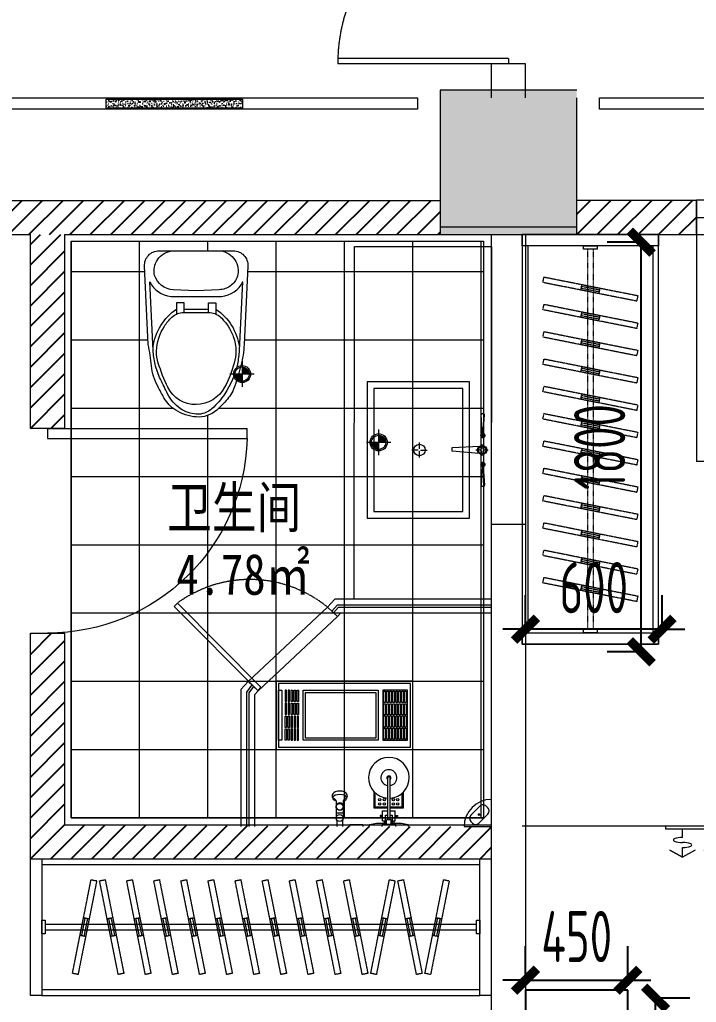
# Model space of a CAD drawing. Header units: millimetres. Extents: x 33621 to 401573, y -91663 to 133135.
# Drawn here: x 101350 to 104322, y -55085 to -50767 of the extents above; entities that cross this region are included whole.
import ezdxf

# ---------------------------------------------------------------- set-up
doc = ezdxf.new("R2010")
doc.units = ezdxf.units.MM
doc.header["$LTSCALE"] = 10
for name, pattern in [('DASH', [0.35, 0.25, -0.1]), ('DOT', [0.2, 0.1, -0.1]), ('DOTE', [2.42, 2, -0.2, 0.02, -0.2]), ('HIDDEN', [0.375, 0.25, -0.125, 0, 0])]:
    doc.linetypes.add(name, pattern=pattern)
doc.layers.get('0').update_dxf_attribs({"color": 253})
doc.layers.get('Defpoints').update_dxf_attribs({"color": 250})
for name, color, linetype, lineweight in [('COLUMN', 253, 'Continuous', 0), ('DS-4BS-FINISH【墙完成线】', 253, 'Continuous', 0), ('FF-Door【门】', 253, 'Continuous', 0), ('FF-FIXT【洁具】', 253, 'Continuous', 0), ('FF-FURN【成品家具】', 253, 'Continuous', 0), ('FF-FURN【成品家私】', 253, 'Continuous', 0), ('PUB_HATCH', 253, 'Continuous', 0), ('RC-Dim【天花尺寸】', 253, 'Continuous', 0), ('RC-FCU【空调设备】', 253, 'Continuous', 0), ('RC-LIGHT【天花灯具】', 253, 'Continuous', 0), ('RC-Modelling【天花造型】', 253, 'Continuous', 0), ('RC-STR【天花细线】', 253, 'Continuous', 0), ('TXT【平面空间文字】', 253, 'Continuous', 0), ('Wall【墙体】', 253, 'Continuous', 0), ('WINDOW', 253, 'Continuous', 0)]:
    doc.layers.add(name, color=color, linetype=linetype, lineweight=lineweight)
for name, color, linetype in [('HATCH【填充】', 253, 'Continuous'), ('WINDOW_TEXT', 253, 'Continuous'), ('平面家具', 253, 'Continuous')]:
    doc.layers.add(name, color=color, linetype=linetype)
doc.styles.add('_TCH_WINDOW', font='SIMPLEX', dxfattribs={"bigfont": 'GBCBIG'})
doc.styles.add('尺寸标注', font='ARCHS.SHX', dxfattribs={"width": 0.75})
doc.styles.add('文字', font='')
doc.styles.get('文字').set_extended_font_data('SimSun')
doc.dimstyles.new('海龙1：100', dxfattribs={"dimscale": 100, "dimtxt": 2.25, "dimasz": 1, "dimexe": 1.5, "dimexo": 1, "dimgap": 0.7, "dimtad": 1, "dimdec": 0, "dimrnd": 5, "dimdsep": 46, "dimtxsty": '尺寸标注', "dimblk": 'ARCHTICK', "dimblk1": 'ARCHTICK', "dimblk2": 'ARCHTICK', "dimcen": 1, "dimclrd": 44, "dimclre": 44, "dimclrt": 2, "dimadec": 0, "dimazin": 0, "dimtfac": 1, "dimtdec": 0, "dimtix": 1, "dimtmove": 2, "dimatfit": 3, "dimldrblk": 'hl_arrow2', "dimfxl": 5, "dimfxlon": 1, "dimarcsym": 0})

# ---------------------------------------------------------------- blocks, each defined once
blk = doc.blocks.new('衣柜_092319261')
at = {"layer": 'FF-FURN【成品家具】'}
for points in [[(50, -600), (0, -600), (0, 0), (50, 0)], [(1975, 0), (2025, 0), (2025, -600), (1975, -600)]]:
    blk.add_lwpolyline(points, close=True, dxfattribs=at)
for points in [[(50, 0), (1975, 0)], [(50, -600), (1975, -600)]]:
    blk.add_lwpolyline(points, dxfattribs=at)
at = {"layer": 'FF-FURN【成品家具】', "color": 8}
for points in [[(50, -25), (1975, -25)], [(50, -575), (1975, -575)]]:
    blk.add_lwpolyline(points, dxfattribs=at)
at = {"layer": 'FF-FURN【成品家具】', "color": 8, "linetype": 'DASH', "ltscale": 0.16}
for points in [[(185, -503.5), (266.9, -91.6), (291.5, -96.5), (209.5, -508.4)], [(328.6, -91.6), (410.6, -503.5), (386.1, -508.4), (304.1, -96.5)], [(447.8, -91.6), (529.7, -503.5), (505.2, -508.4), (423.2, -96.5)], [(566.9, -91.6), (648.8, -503.5), (624.3, -508.4), (542.4, -96.5)], [(686, -91.6), (767.9, -503.5), (743.4, -508.4), (661.5, -96.5)], [(805.1, -91.6), (887.1, -503.5), (862.5, -508.4), (780.6, -96.5)], [(924.2, -91.6), (1006.2, -503.5), (981.7, -508.4), (899.7, -96.5)], [(1043.3, -91.6), (1125.3, -503.5), (1100.8, -508.4), (1018.8, -96.5)], [(1162.5, -91.6), (1244.4, -503.5), (1219.9, -508.4), (1137.9, -96.5)], [(1281.6, -91.6), (1363.5, -503.5), (1339, -508.4), (1257.1, -96.5)], [(1400.7, -91.6), (1482.6, -503.5), (1458.1, -508.4), (1376.2, -96.5)], [(1495.3, -503.5), (1577.2, -91.6), (1601.8, -96.5), (1519.8, -508.4)], [(1638.9, -91.6), (1720.9, -503.5), (1696.4, -508.4), (1614.4, -96.5)], [(1733.5, -503.5), (1815.5, -91.6), (1840, -96.5), (1758.1, -508.4)], [(218.2, -336.8), (233.8, -258.3), (258.3, -263.2), (242.7, -341.7)], [(361.8, -258.3), (377.4, -336.8), (352.9, -341.7), (337.3, -263.2)], [(480.9, -258.3), (496.5, -336.8), (472, -341.7), (456.4, -263.2)], [(600, -258.3), (615.7, -336.8), (591.1, -341.7), (575.5, -263.2)], [(719.2, -258.3), (734.8, -336.8), (710.2, -341.7), (694.6, -263.2)], [(838.3, -258.3), (853.9, -336.8), (829.4, -341.7), (813.8, -263.2)], [(957.4, -258.3), (973, -336.8), (948.5, -341.7), (932.9, -263.2)], [(1076.5, -258.3), (1092.1, -336.8), (1067.6, -341.7), (1052, -263.2)], [(1195.6, -258.3), (1211.2, -336.8), (1186.7, -341.7), (1171.1, -263.2)], [(1314.8, -258.3), (1330.4, -336.8), (1305.8, -341.7), (1290.2, -263.2)], [(1433.9, -258.3), (1449.5, -336.8), (1425, -341.7), (1409.3, -263.2)], [(1528.5, -336.8), (1544.1, -258.3), (1568.6, -263.2), (1553, -341.7)], [(1672.1, -258.3), (1687.7, -336.8), (1663.2, -341.7), (1647.6, -263.2)], [(1766.7, -336.8), (1782.3, -258.3), (1806.8, -263.2), (1791.2, -341.7)], [(225.5, -338.3), (241.1, -259.8), (250.9, -261.7), (235.3, -340.2)], [(354.5, -259.8), (370.1, -338.3), (360.3, -340.2), (344.6, -261.7)], [(473.6, -259.8), (489.2, -338.3), (479.4, -340.2), (463.8, -261.7)], [(592.7, -259.8), (608.3, -338.3), (598.5, -340.2), (582.9, -261.7)], [(711.8, -259.8), (727.4, -338.3), (717.6, -340.2), (702, -261.7)], [(830.9, -259.8), (846.5, -338.3), (836.7, -340.2), (821.1, -261.7)], [(950, -259.8), (965.6, -338.3), (955.8, -340.2), (940.2, -261.7)], [(1069.2, -259.8), (1084.8, -338.3), (1075, -340.2), (1059.4, -261.7)], [(1188.3, -259.8), (1203.9, -338.3), (1194.1, -340.2), (1178.5, -261.7)], [(1307.4, -259.8), (1323, -338.3), (1313.2, -340.2), (1297.6, -261.7)], [(1426.5, -259.8), (1442.1, -338.3), (1432.3, -340.2), (1416.7, -261.7)], [(1535.8, -338.3), (1551.4, -259.8), (1561.2, -261.7), (1545.6, -340.2)], [(1664.7, -259.8), (1680.4, -338.3), (1670.5, -340.2), (1654.9, -261.7)], [(1774.1, -338.3), (1789.7, -259.8), (1799.5, -261.7), (1783.9, -340.2)]]:
    blk.add_lwpolyline(points, close=True, dxfattribs=at)
at = {"layer": 'FF-FURN【成品家具】', "color": 8}
for points in [[(65, -330), (50, -330), (50, -270), (65, -270)], [(1960, -270), (1975, -270), (1975, -330), (1960, -330)], [(1960, -270), (1975, -270), (1975, -330), (1960, -330)]]:
    blk.add_lwpolyline(points, close=True, dxfattribs=at)
at = {"layer": 'FF-FURN【成品家具】', "color": 8, "linetype": 'DASH', "ltscale": 0.16}
for points in [[(65, -287.5), (1960, -287.5)], [(65, -312.5), (1960, -312.5)]]:
    blk.add_lwpolyline(points, dxfattribs=at)
blk = doc.blocks.new('*U52')
for p, q in [((29, 678), (0, 678)), ((29, 654), (0, 654)), ((113, 681), (38, 681)), ((113, 651), (38, 651)), ((10, 481), (0, 481)), ((10, 419), (10, 481)), ((10, 460), (30, 460)), ((10, 440), (30, 440)), ((30, 440), (30, 460)), ((30, 455), (215, 455)), ((30, 445), (215, 445)), ((0, 419), (10, 419)), ((0, 120), (0, 0)), ((120, 0), (0, 0))]:
    blk.add_line(p, q)
at = {"color": 8}
for p, q in [((60, 681), (60, 651)), ((25, 478), (70, 478)), ((25, 478), (25, 465)), ((49, 488), (45, 488)), ((45, 478), (45, 488)), ((49, 478), (49, 488)), ((70, 478), (70, 455)), ((25, 471), (15, 471)), ((25, 435), (25, 422)), ((70, 445), (70, 422)), ((25, 428), (15, 428)), ((25, 422), (70, 422)), ((45, 422), (45, 412)), ((49, 412), (45, 412)), ((49, 422), (49, 412)), ((16, 83), (23, 90)), ((51, 90), (90, 51)), ((16, 55), (55, 16)), ((90, 23), (83, 16))]:
    blk.add_line(p, q, dxfattribs=at)
at = {"color": 250}
for p, q in [((22, 465), (22, 460)), ((22, 440), (22, 435))]:
    blk.add_line(p, q, dxfattribs=at)
at = {"color": 8}
for points in [[(0, 621), (10, 621), (10, 565), (0, 565)], [(0, 535), (10, 535), (15, 505), (15, 460)], [(81, 455), (81, 515), (153, 515)], [(15, 440), (15, 395), (10, 365), (0, 365)], [(151, 388), (81, 388), (81, 445)]]:
    blk.add_lwpolyline(points, dxfattribs=at)
at = {"color": 250}
for points in [[(86, 455), (86, 510), (148, 510)], [(15, 465), (50, 465), (50, 455)], [(50, 445), (50, 435), (15, 435)], [(146, 393), (86, 393), (86, 445)]]:
    blk.add_lwpolyline(points, dxfattribs=at)
blk.add_circle((38, 666), 15)
at = {"color": 8}
for centre, radius in [((87, 666), 15), ((53, 53), 4)]:
    blk.add_circle(centre, radius, dxfattribs=at)
at = {"color": 250}
for centre in [(100, 490), (100, 470), (119, 490), (119, 470), (100, 430), (119, 430), (100, 411), (119, 411)]:
    blk.add_circle(centre, 5, dxfattribs=at)
for centre, radius, start, end in [((107, 697.6), 17.7, 289.6733, 343.5819), ((134.6, 681.7), 17.9, 55.6564, 118.5103), ((87, 666), 15, 90, 270), ((107, 634.4), 17.7, 16.4181, 70.3267), ((134.6, 650.4), 17.9, 241.4897, 304.3436), ((215, 450), 89.5, 183.2025, 176.7975), ((215, 450), 5, 270, 90), ((0, 0), 120, 359.9999, 89.9999)]:
    blk.add_arc(centre, radius, start, end)
at = {"color": 8}
for centre, radius, start, end in [((38, 666), 17, 61.9275, 136.6641), ((38, 666), 17, 223.3359, 298.0725), ((87, 666), 17, 241.9275, 118.0725), ((215, 450), 35, 188.2132, 171.7868), ((37, 76), 20, 45, 135), ((30, 69), 20, 135, 225), ((76, 37), 20, 315, 45), ((69, 30), 20, 225, 314.9999)]:
    blk.add_arc(centre, radius, start, end, dxfattribs=at)
at = {"color": 250}
blk.add_arc((215, 450), 9, 213.749, 146.251, dxfattribs=at)
for centre, start_param, end_param in [((126, 666), 2.068694, 7.356084), ((141, 666), 3.388355, 6.036423)]:
    blk.add_ellipse(centre, major_axis=(0, 31.4), ratio=0.47884, start_param=start_param, end_param=end_param)
blk = doc.blocks.new('马桶A')
blk.add_wipeout([(226.7, 297.9), (226.7, 304), (226.2, 310.1), (225.1, 316.1), (223.5, 321.9), (221.3, 327.6), (218.5, 333), (215.3, 338.1), (211.6, 342.9), (207.4, 347.4), (202.8, 351.4), (197.9, 354.9), (192.6, 358), (187.1, 360.5), (181.4, 362.5), (175.5, 364), (169.4, 364.8), (163.4, 365.1), (-163.4, 365.1), (-169.4, 364.8), (-175.5, 364), (-181.4, 362.5), (-187.1, 360.5), (-192.6, 358), (-197.9, 354.9), (-202.8, 351.4), (-207.4, 347.4), (-211.6, 342.9), (-215.3, 338.1), (-218.6, 333), (-221.3, 327.6), (-223.5, 321.9), (-225.2, 316.1), (-226.3, 310.1), (-226.8, 304), (-226.7, 297.9), (-210.7, -46.8), (-208.2, -77.7), (-203.5, -108.3), (-196.6, -138.6), (-170.1, -227.6), (-164, -243.5), (-156.5, -258.7), (-147.6, -273.2), (-137.4, -286.8), (-114.8, -312), (-90.1, -335.3), (-81.6, -342), (-72.6, -347.9), (-63.1, -353.1), (-53.2, -357.3), (-42.9, -360.8), (-32.4, -363.3), (-21.7, -364.8), (-10.9, -365.4), (-0.1, -365.1), (15.8, -363.3), (31.5, -360.2), (46.8, -355.8), (61.7, -350.2), (76.2, -343.3), (90, -335.3), (102.3, -326.6), (113.7, -316.7), (124.1, -305.8), (133.4, -293.9), (141.4, -281.1), (169.1, -230.1), (179, -208.6), (186.9, -186.3), (192.7, -163.3), (196.3, -139.9), (210.7, -46.9)])
at = {"linetype": 'ByBlock'}
blk.add_line((53.2, 109.2), (-53.5, 109.2), dxfattribs=at)
at = {"linetype": 'Continuous'}
blk.add_lwpolyline([(226.7, 297.9, 0.431726), (163.4, 365.1), (-163.4, 365.1, 0.431435), (-226.7, 297.9), (-210.7, -46.8, 0.05293), (-196.6, -138.6, 0.015625), (-170.1, -227.6, 0.092508), (-137.4, -286.8, 0.041886), (-90.1, -335.3, 0.199313), (-0.1, -365.1, 0.124065), (90, -335.3, 0.122705), (141.4, -281.1, 0.00916), (169.1, -230.1, 0.093585), (196.3, -139.9, -0.024039), (210.7, -46.9)], format="xyb", close=True, dxfattribs=at)
for points in [[(-101, 193.9), (0, 189.7), (100.9, 193.9, 0.31346), (182.6, 257.2, 0.214355), (169.7, 325.7, 0.233297), (103.2, 365.1), (-107.4, 365.1, 0.214741), (-169.8, 325.7, 0.214469), (-181.7, 253.1, 0.149897), (-150.5, 211.2, 0.149897), (-101.2, 193.9)], [(-204, 229.4), (-188.9, -72.3, 0.039846), (-181, -132.7, 0.096207), (-125.6, -263.4, 0.060028), (-69.1, -328.8, 0.204422), (-0.1, -352.8, 0.133941), (68.8, -328.8, 0.129163), (125.3, -263.4, -0.000598), (156.7, -199.6, 0.056687), (180.7, -132.7, 0.051135), (188.6, -72.3), (203.9, 229.4, -0.272391), (110.8, 164.8), (-111.1, 164.8, -0.270676), (-204.2, 229.4)], [(107.2, 73.1, 0.09365), (82.8, 89, 0.098915), (54.3, 94.5), (-54.6, 94.5, 0.096282), (-83.1, 89, 0.096282), (-107.5, 73.1, 0.05557), (-139.9, 34, 0.05557), (-162.9, -11.3, 0.092989), (-174.3, -76.2, 0.063501), (-167, -128.6, 0.057856), (-124.5, -234.6, 0.268831), (-0.1, -310.6, 0.294074), (124.2, -234.6, 0.034416), (166.7, -128.6, 0.087024), (174, -76.2, 0.134611), (139.6, 34, 0.061058), (107.2, 73.1)]]:
    blk.add_lwpolyline(points, format="xyb", close=True)
at = {"linetype": 'ByBlock'}
for points in [[(-53.5, 94.5), (-53.5, 136.3), (-86.5, 136.3), (-86.5, 87.5)], [(53.2, 94.5), (53.2, 136.3), (86.2, 136.3), (86.2, 87.5)]]:
    blk.add_lwpolyline(points, dxfattribs=at)
for centre, start, end in [((51.8, -91.8), 124.5259, 171.7782), ((-52.1, -91.8), 8.2064, 55.4741)]:
    blk.add_arc(centre, 244, start, end, dxfattribs=at)
blk = doc.blocks.new('A$C5D954283')
at = {"color": 8}
for p, q in [((0, 532.1), (0, 509.5)), ((-4, 505.5), (-26.2, 505.5)), ((0, 501.5), (0, 478.5)), ((25.8, 505.5), (4, 505.5)), ((0, 235.1), (0, 263.8)), ((-5, 230), (-32.8, 230)), ((0, 225), (0, 196.3)), ((32.3, 230), (5, 230))]:
    blk.add_line(p, q, dxfattribs=at)
at = {"color": 0, "linetype": 'Continuous'}
for p, q in [((-159.8, 511.3), (-159.8, 506.3)), ((-11.2, 374.3), (-17.5, 495.5)), ((15.1, 492.2), (4.8, 374.3)), ((159.8, 511.3), (159.8, 506.3)), ((4.8, 374.3), (-11.2, 374.3))]:
    blk.add_line(p, q, dxfattribs=at)
at = {"color": 8, "ltscale": 1000, "const_width": 0.448}
blk.add_lwpolyline([(0, 505.7, -1), (0, 505.3, -1)], format="xyb", close=True, dxfattribs=at)
at = {"color": 0, "linetype": 'Continuous'}
blk.add_lwpolyline([(300, 0), (300, 450), (-300, 450), (-300, 0)], close=True, dxfattribs=at)
at = {"color": 8}
blk.add_lwpolyline([(270, 30), (270, 420), (-270, 420), (-270, 30)], close=True, dxfattribs=at)
at = {"color": 8, "const_width": 0.84}
blk.add_lwpolyline([(0.1, 230.5, -1), (0.1, 229.6, -1)], format="xyb", close=True, dxfattribs=at)
at = {"color": 0, "linetype": 'Continuous'}
blk.add_circle((0, 505.5), 20.2, dxfattribs=at)
at = {"color": 8}
for centre, radius in [((0.3, 505.7), 16.3), ((0, 230), 25.2)]:
    blk.add_circle(centre, radius, dxfattribs=at)
at = {"color": 0, "linetype": 'Continuous'}
for centre, start, end in [((-154.8, 511.3), 88.2889, 180), ((-154.8, 506.3), 180, 271.7111), ((154.8, 511.3), 0, 91.7111), ((154.8, 506.3), 268.2889, 0)]:
    blk.add_arc(centre, 5, start, end, dxfattribs=at)
at = {"color": 250, "linetype": 'DOT', "ltscale": 1000}
for points in [[(-57.3, 508.8), (-57.4, 510), (-57.8, 511.1), (-58.3, 512.1), (-59.1, 513), (-60, 513.8), (-61, 514.3), (-62.2, 514.7), (-63.3, 514.8), (-64.5, 514.7), (-65.6, 514.3), (-66.7, 513.8), (-67.6, 513), (-68.3, 512.1), (-68.9, 511.1), (-69.2, 510), (-69.3, 508.8), (-69.2, 507.6), (-68.9, 506.5), (-68.3, 505.5), (-67.6, 504.6), (-66.7, 503.8), (-65.6, 503.3), (-64.5, 502.9), (-63.3, 502.8), (-62.2, 502.9), (-61, 503.3), (-60, 503.8), (-59.1, 504.6), (-58.3, 505.5), (-57.8, 506.5), (-57.4, 507.6)], [(69.3, 508.8), (69.2, 510), (68.9, 511.1), (68.3, 512.1), (67.6, 513), (66.7, 513.8), (65.6, 514.3), (64.5, 514.7), (63.3, 514.8), (62.2, 514.7), (61, 514.3), (60, 513.8), (59.1, 513), (58.3, 512.1), (57.8, 511.1), (57.4, 510), (57.3, 508.8), (57.4, 507.6), (57.8, 506.5), (58.3, 505.5), (59.1, 504.6), (60, 503.8), (61, 503.3), (62.2, 502.9), (63.3, 502.8), (64.5, 502.9), (65.6, 503.3), (66.7, 503.8), (67.6, 504.6), (68.3, 505.5), (68.9, 506.5), (69.2, 507.6)]]:
    blk.add_wipeout(points, dxfattribs=at)
at = {"color": 0, "linetype": 'Continuous'}
for p, q in [((-72.3, 510.3), (-154.7, 516.3)), ((-72.3, 507.3), (-154.7, 501.3)), ((72.3, 510.3), (154.7, 516.3)), ((72.3, 507.3), (154.7, 501.3))]:
    blk.add_line(p, q, dxfattribs=at)
at = {"color": 0, "linetype": 'Continuous', "const_width": 12}
for points in [[(-63.3, 514.8, -1), (-63.3, 502.8, -1)], [(63.3, 514.8, 1), (63.3, 502.8, 1)]]:
    blk.add_lwpolyline(points, format="xyb", close=True, dxfattribs=at)
blk = doc.blocks.new('$DorLib2D$00000001')
for p, q in [((0.45, 0.975), (0.5, 0.975)), ((0.45, 0), (0.45, 0.975)), ((0.5, 0), (0.5, 0.975)), ((0.5, 0), (0.45, 0))]:
    blk.add_line(p, q)
at = {"lineweight": 13}
blk.add_arc((0.475, 0), 0.975, 91.4693, 180, dxfattribs=at)
blk = doc.blocks.new('海龙0109180699')
for points in [[(-1740, 7095.5), (-1740, 7145.5), (-1140, 7145.5), (-1140, 7095.5)], [(-1740, 7145.5), (-1740, 5345.5), (-1140, 5345.5), (-1140, 7145.5)], [(-1140, 5395.5), (-1140, 5345.5), (-1740, 5345.5), (-1740, 5395.5)]]:
    blk.add_lwpolyline(points, close=True)
at = {"color": 8}
for points in [[(-1715, 7095.5), (-1715, 5395.5)], [(-1165, 7095.5), (-1165, 5395.5)]]:
    blk.add_lwpolyline(points, dxfattribs=at)
for points in [[(-1470, 7080.5), (-1470, 7095.5), (-1410, 7095.5), (-1410, 7080.5)], [(-1410, 5410.5), (-1410, 5395.5), (-1470, 5395.5), (-1470, 5410.5)], [(-1410, 5410.5), (-1410, 5395.5), (-1470, 5395.5), (-1470, 5410.5)]]:
    blk.add_lwpolyline(points, close=True, dxfattribs=at)
at = {"color": 8, "linetype": 'DASH', "ltscale": 0.006}
for points in [[(-1452.5, 7080.5), (-1452.5, 5410.5)], [(-1427.5, 7080.5), (-1427.5, 5410.5)]]:
    blk.add_lwpolyline(points, dxfattribs=at)
for points in [[(-1643.5, 6958.7), (-1231.6, 6876.8), (-1236.5, 6852.3), (-1648.4, 6934.2)], [(-1476.8, 6925.6), (-1398.3, 6909.9), (-1403.2, 6885.4), (-1481.7, 6901)], [(-1478.3, 6918.2), (-1399.8, 6902.6), (-1401.7, 6892.8), (-1480.2, 6908.4)], [(-1643.5, 6838.7), (-1231.6, 6756.8), (-1236.5, 6732.3), (-1648.4, 6814.2)], [(-1476.8, 6805.6), (-1398.3, 6789.9), (-1403.2, 6765.4), (-1481.7, 6781)], [(-1478.3, 6798.2), (-1399.8, 6782.6), (-1401.7, 6772.8), (-1480.2, 6788.4)], [(-1643.5, 6718.7), (-1231.6, 6636.8), (-1236.5, 6612.3), (-1648.4, 6694.2)], [(-1476.8, 6685.6), (-1398.3, 6669.9), (-1403.2, 6645.4), (-1481.7, 6661)], [(-1478.3, 6678.2), (-1399.8, 6662.6), (-1401.7, 6652.8), (-1480.2, 6668.4)], [(-1643.5, 6598.7), (-1231.6, 6516.8), (-1236.5, 6492.3), (-1648.4, 6574.2)], [(-1476.8, 6565.6), (-1398.3, 6549.9), (-1403.2, 6525.4), (-1481.7, 6541)], [(-1478.3, 6558.2), (-1399.8, 6542.6), (-1401.7, 6532.8), (-1480.2, 6548.4)], [(-1643.5, 6478.7), (-1231.6, 6396.8), (-1236.5, 6372.3), (-1648.4, 6454.2)], [(-1476.8, 6445.6), (-1398.3, 6429.9), (-1403.2, 6405.4), (-1481.7, 6421)], [(-1478.3, 6438.2), (-1399.8, 6422.6), (-1401.7, 6412.8), (-1480.2, 6428.4)], [(-1643.5, 6358.7), (-1231.6, 6276.8), (-1236.5, 6252.3), (-1648.4, 6334.2)], [(-1476.8, 6325.6), (-1398.3, 6309.9), (-1403.2, 6285.4), (-1481.7, 6301)], [(-1478.3, 6318.2), (-1399.8, 6302.6), (-1401.7, 6292.8), (-1480.2, 6308.4)], [(-1643.5, 6238.7), (-1231.6, 6156.8), (-1236.5, 6132.3), (-1648.4, 6214.2)], [(-1476.8, 6205.6), (-1398.3, 6189.9), (-1403.2, 6165.4), (-1481.7, 6181)], [(-1478.3, 6198.2), (-1399.8, 6182.6), (-1401.7, 6172.8), (-1480.2, 6188.4)], [(-1643.5, 6118.7), (-1231.6, 6036.8), (-1236.5, 6012.3), (-1648.4, 6094.2)], [(-1476.8, 6085.6), (-1398.3, 6069.9), (-1403.2, 6045.4), (-1481.7, 6061)], [(-1478.3, 6078.2), (-1399.8, 6062.6), (-1401.7, 6052.8), (-1480.2, 6068.4)], [(-1643.5, 5998.7), (-1231.6, 5916.8), (-1236.5, 5892.3), (-1648.4, 5974.2)], [(-1476.8, 5965.6), (-1398.3, 5949.9), (-1403.2, 5925.4), (-1481.7, 5941)], [(-1478.3, 5958.2), (-1399.8, 5942.6), (-1401.7, 5932.8), (-1480.2, 5948.4)], [(-1643.5, 5878.7), (-1231.6, 5796.8), (-1236.5, 5772.3), (-1648.4, 5854.2)], [(-1476.8, 5845.6), (-1398.3, 5829.9), (-1403.2, 5805.4), (-1481.7, 5821)], [(-1478.3, 5838.2), (-1399.8, 5822.6), (-1401.7, 5812.8), (-1480.2, 5828.4)], [(-1643.5, 5758.7), (-1231.6, 5676.8), (-1236.5, 5652.3), (-1648.4, 5734.2)], [(-1476.8, 5725.6), (-1398.3, 5709.9), (-1403.2, 5685.4), (-1481.7, 5701)], [(-1478.3, 5718.2), (-1399.8, 5702.6), (-1401.7, 5692.8), (-1480.2, 5708.4)], [(-1643.5, 5638.7), (-1231.6, 5556.8), (-1236.5, 5532.3), (-1648.4, 5614.2)], [(-1476.8, 5605.6), (-1398.3, 5589.9), (-1403.2, 5565.4), (-1481.7, 5581)], [(-1478.3, 5598.2), (-1399.8, 5582.6), (-1401.7, 5572.8), (-1480.2, 5588.4)]]:
    blk.add_lwpolyline(points, close=True, dxfattribs=at)
at = {"layer": '平面家具', "color": 43, "linetype": 'ByBlock'}
blk.add_lwpolyline([(-1275, 3824.4), (-1725, 3824.4), (-1725, 824.4), (-1275, 824.4)], close=True, dxfattribs=at)
blk = doc.blocks.new('DOOR_D02')
at = {"layer": 'FF-Door【门】'}
for p, q in [((-0.4842, 0.4998), (-0.5, 0.4998)), ((-0.5, 0), (-0.5, 0.4998)), ((-0.4842, 0), (-0.4842, 0.5)), ((0.4842, 0), (0.4842, 0.5)), ((0.4842, 0.4998), (0.5, 0.4998)), ((0.5, 0), (0.5, 0.4998)), ((-0.4842, 0), (-0.5, 0)), ((0.4842, 0), (0.5, 0))]:
    blk.add_line(p, q, dxfattribs=at)
at = {"layer": 'FF-Door【门】', "color": 8, "linetype": 'HIDDEN', "ltscale": 15}
for centre, start, end in [((-0.5, 0), 0, 90), ((0.4995, 0), 90, 180)]:
    blk.add_arc(centre, 0.4998, start, end, dxfattribs=at)
blk = doc.blocks.new('_ArchTick')
at = {"color": 2, "linetype": 'ByBlock', "const_width": 0.4}
blk.add_lwpolyline([(-0.5, -0.5), (0.5, 0.5)], dxfattribs=at)
blk = doc.blocks.new('*D289')
at = {"layer": 'Defpoints', "color": 0, "transparency": 16777216}
for p in [(104021.5, -54987.5), (103571.5, -55065.5), (104021.5, -55065.5)]:
    blk.add_point(p, dxfattribs=at)
at = {"layer": 'RC-Dim【天花尺寸】', "color": 44, "lineweight": -2, "transparency": 16777216}
for p, q in [((103571.5, -54987.5), (103571.5, -54837.5)), ((104021.5, -54987.5), (104021.5, -54837.5)), ((103571.5, -54987.5), (103471.5, -54987.5)), ((103571.5, -54987.5), (104021.5, -54987.5)), ((104021.5, -54987.5), (104121.5, -54987.5))]:
    blk.add_line(p, q, dxfattribs=at)
at = {"layer": 'RC-Dim【天花尺寸】', "color": 44, "lineweight": -2, "transparency": 16777216, "xscale": 100, "yscale": 100, "zscale": 100}
for p, rotation in [((103571.5, -54987.5), 0.0002189466213931), ((104021.5, -54987.5), 180.0002189466214)]:
    blk.add_blockref('_ArchTick', p, dxfattribs=dict(at, rotation=rotation))
at = {"layer": 'RC-Dim【天花尺寸】', "color": 2, "transparency": 16777216, "insert": (103796.5, -54795.6), "char_height": 225, "attachment_point": 5, "rotation": 0.0002, "style": '尺寸标注'}
blk.add_mtext('450', dxfattribs=at)
blk = doc.blocks.new('hl_arrow2')
at = {"color": 2}
blk.add_line((-0.221, 0), (-1, 0), dxfattribs=at)
blk.add_lwpolyline([(-0.221, 0), (-0.861, -0.689), (-0.654, -0.862), (0, 0), (-0.654, 0.862), (-0.861, 0.689)], close=True, dxfattribs=at)
blk = doc.blocks.new('*D290')
at = {"layer": 'Defpoints', "color": 0, "transparency": 16777216}
for p in [(104079.9, -51744.4), (104171.5, -51744.4), (104171.5, -53544.4)]:
    blk.add_point(p, dxfattribs=at)
at = {"layer": 'RC-Dim【天花尺寸】', "color": 44, "lineweight": -2, "transparency": 16777216}
for p, q in [((104079.9, -51744.4), (103929.9, -51744.4)), ((104079.9, -53544.4), (104079.9, -51744.4)), ((104079.9, -53544.4), (103929.9, -53544.4))]:
    blk.add_line(p, q, dxfattribs=at)
at = {"layer": 'RC-Dim【天花尺寸】', "color": 44, "lineweight": -2, "transparency": 16777216, "xscale": 100, "yscale": 100, "zscale": 100}
for p, rotation in [((104079.9, -51744.4), 90), ((104079.9, -53544.4), 270)]:
    blk.add_blockref('_ArchTick', p, dxfattribs=dict(at, rotation=rotation))
at = {"layer": 'RC-Dim【天花尺寸】', "color": 2, "transparency": 16777216, "insert": (103897.4, -52644.4), "char_height": 225, "attachment_point": 5, "rotation": 90, "style": '尺寸标注'}
blk.add_mtext('1800', dxfattribs=at)
blk = doc.blocks.new('*D291')
at = {"layer": 'Defpoints', "color": 0, "transparency": 16777216}
for p in [(103571.5, -53445), (103571.5, -53544.4), (104171.5, -53544.4)]:
    blk.add_point(p, dxfattribs=at)
at = {"layer": 'RC-Dim【天花尺寸】', "color": 44, "lineweight": -2, "transparency": 16777216}
for p, q in [((103571.5, -53445), (103571.5, -53295)), ((104171.5, -53445), (104171.5, -53295)), ((103571.5, -53445), (103471.5, -53445)), ((104171.5, -53445), (103571.5, -53445)), ((104171.5, -53445), (104271.5, -53445))]:
    blk.add_line(p, q, dxfattribs=at)
at = {"layer": 'RC-Dim【天花尺寸】', "color": 44, "lineweight": -2, "transparency": 16777216, "xscale": 100, "yscale": 100, "zscale": 100}
blk.add_blockref('_ArchTick', (103571.5, -53445), dxfattribs=at)
at = {"layer": 'RC-Dim【天花尺寸】', "color": 44, "lineweight": -2, "transparency": 16777216, "xscale": 100, "yscale": 100, "zscale": 100, "rotation": 180}
blk.add_blockref('_ArchTick', (104171.5, -53445), dxfattribs=at)
at = {"layer": 'RC-Dim【天花尺寸】', "color": 2, "transparency": 16777216, "insert": (103871.5, -53262.5), "char_height": 225, "attachment_point": 5, "style": '尺寸标注'}
blk.add_mtext('600', dxfattribs=at)
blk = doc.blocks.new('*D292')
at = {"layer": 'Defpoints', "color": 0, "transparency": 16777216}
for p in [(104021.5, -55065.5), (104142.8, -55065.5), (104021.5, -58065.5)]:
    blk.add_point(p, dxfattribs=at)
at = {"layer": 'RC-Dim【天花尺寸】', "color": 44, "lineweight": -2, "transparency": 16777216}
for p, q in [((104121.5, -55065.5), (104292.8, -55065.5)), ((104142.8, -58065.5), (104142.8, -55065.5)), ((104121.5, -58065.5), (104292.8, -58065.5))]:
    blk.add_line(p, q, dxfattribs=at)
at = {"layer": 'RC-Dim【天花尺寸】', "color": 44, "lineweight": -2, "transparency": 16777216, "xscale": 100, "yscale": 100, "zscale": 100}
for p, rotation in [((104142.8, -55065.5), 90.00021894662319), ((104142.8, -58065.5), 270.0002189466232)]:
    blk.add_blockref('_ArchTick', p, dxfattribs=dict(at, rotation=rotation))
at = {"layer": 'RC-Dim【天花尺寸】', "color": 2, "transparency": 16777216, "insert": (104325.3, -56565.5), "char_height": 225, "attachment_point": 5, "rotation": 270.0002, "style": '尺寸标注'}
blk.add_mtext('3000', dxfattribs=at)
blk = doc.blocks.new('*U170')
for p, q in [((0, -12), (0, 0)), ((0, 0), (1800, 0)), ((1800, 0), (1800, -12)), ((1800, -12), (0, -12)), ((75, -49.3), (75, -12)), ((225, -49.3), (225, -12)), ((375, -49.3), (375, -12)), ((525, -49.3), (525, -12)), ((675, -49.3), (675, -12)), ((825, -49.3), (825, -12)), ((975, -49.3), (975, -12)), ((1125, -49.3), (1125, -12)), ((1275, -49.3), (1275, -12)), ((1425, -49.3), (1425, -12)), ((1575, -49.3), (1575, -12)), ((1725, -49.3), (1725, -12)), ((1725, -49.3), (1725, -12)), ((19.6, -104.5), (75, -136.2)), ((75, -136.2), (75, -93.2)), ((130.4, -104.5), (75, -136.2)), ((75, -136.2), (130.4, -104.5)), ((169.6, -104.5), (225, -136.2)), ((225, -136.2), (225, -93.2)), ((280.4, -104.5), (225, -136.2)), ((225, -136.2), (280.4, -104.5)), ((319.6, -104.5), (375, -136.2)), ((375, -136.2), (375, -93.2)), ((430.4, -104.5), (375, -136.2)), ((375, -136.2), (430.4, -104.5)), ((469.6, -104.5), (525, -136.2)), ((525, -136.2), (525, -93.2)), ((580.4, -104.5), (525, -136.2)), ((525, -136.2), (580.4, -104.5)), ((619.6, -104.5), (675, -136.2)), ((675, -136.2), (675, -93.2)), ((730.4, -104.5), (675, -136.2)), ((675, -136.2), (730.4, -104.5)), ((769.6, -104.5), (825, -136.2)), ((825, -136.2), (825, -93.2)), ((880.4, -104.5), (825, -136.2)), ((825, -136.2), (880.4, -104.5)), ((919.6, -104.5), (975, -136.2)), ((975, -136.2), (975, -93.2)), ((1030.4, -104.5), (975, -136.2)), ((975, -136.2), (1030.4, -104.5)), ((1069.6, -104.5), (1125, -136.2)), ((1125, -136.2), (1125, -93.2)), ((1180.4, -104.5), (1125, -136.2)), ((1125, -136.2), (1180.4, -104.5)), ((1219.6, -104.5), (1275, -136.2)), ((1275, -136.2), (1275, -93.2)), ((1330.4, -104.5), (1275, -136.2)), ((1275, -136.2), (1330.4, -104.5)), ((1369.6, -104.5), (1425, -136.2)), ((1425, -136.2), (1425, -93.2)), ((1480.4, -104.5), (1425, -136.2)), ((1425, -136.2), (1480.4, -104.5)), ((1519.6, -104.5), (1575, -136.2)), ((1575, -136.2), (1575, -93.2)), ((1630.4, -104.5), (1575, -136.2)), ((1575, -136.2), (1630.4, -104.5)), ((1669.6, -104.5), (1725, -136.2)), ((1669.6, -104.5), (1725, -136.2)), ((1725, -136.2), (1725, -93.2)), ((1725, -136.2), (1725, -93.2)), ((1780.4, -104.5), (1725, -136.2)), ((1725, -136.2), (1780.4, -104.5)), ((1780.4, -104.5), (1725, -136.2)), ((1725, -136.2), (1780.4, -104.5))]:
    blk.add_line(p, q)
at = {"extrusion": (0, 0, -1)}
for centre, major_axis, start_param, end_param in [((40, -82.2), (3.69, -3.69), 1.137309, 3.57508), ((72.5, -170.8), (-70.4, -70.4), 2.004284, 2.381239), ((77.5, -148.9), (-70.4, -70.4), 2.33115, 2.708105), ((77.5, 28.3), (70.4, -70.4), 0.433488, 0.810442), ((110, -60.3), (3.69, -3.69), 4.278901, 6.716673), ((190, -82.2), (3.69, -3.69), 1.137309, 3.57508), ((222.5, -170.8), (-70.4, -70.4), 2.004284, 2.381239), ((227.5, -148.9), (-70.4, -70.4), 2.33115, 2.708105), ((227.5, 28.3), (70.4, -70.4), 0.433488, 0.810442), ((260, -60.3), (3.69, -3.69), 4.278901, 6.716673), ((340, -82.2), (3.69, -3.69), 1.137309, 3.57508), ((372.5, -170.8), (-70.4, -70.4), 2.004284, 2.381239), ((377.5, -148.9), (-70.4, -70.4), 2.33115, 2.708105), ((377.5, 28.3), (70.4, -70.4), 0.433488, 0.810442), ((410, -60.3), (3.69, -3.69), 4.278901, 6.716673), ((490, -82.2), (3.69, -3.69), 1.137309, 3.57508), ((522.5, -170.8), (-70.4, -70.4), 2.004284, 2.381239), ((527.5, -148.9), (-70.4, -70.4), 2.33115, 2.708105), ((527.5, 28.3), (70.4, -70.4), 0.433488, 0.810442), ((560, -60.3), (3.69, -3.69), 4.278901, 6.716673), ((640, -82.2), (3.69, -3.69), 1.137309, 3.57508), ((672.5, -170.8), (-70.4, -70.4), 2.004284, 2.381239), ((677.5, -148.9), (-70.4, -70.4), 2.33115, 2.708105), ((677.5, 28.3), (70.4, -70.4), 0.433488, 0.810442), ((710, -60.3), (3.69, -3.69), 4.278901, 6.716673), ((790, -82.2), (3.69, -3.69), 1.137309, 3.57508), ((822.5, -170.8), (-70.4, -70.4), 2.004284, 2.381239), ((827.5, -148.9), (-70.4, -70.4), 2.33115, 2.708105), ((827.5, 28.3), (70.4, -70.4), 0.433488, 0.810442), ((860, -60.3), (3.69, -3.69), 4.278901, 6.716673), ((940, -82.2), (3.69, -3.69), 1.137309, 3.57508), ((972.5, -170.8), (-70.4, -70.4), 2.004284, 2.381239), ((977.5, -148.9), (-70.4, -70.4), 2.33115, 2.708105), ((977.5, 28.3), (70.4, -70.4), 0.433488, 0.810442), ((1010, -60.3), (3.69, -3.69), 4.278901, 6.716673), ((1090, -82.2), (3.69, -3.69), 1.137309, 3.57508), ((1122.5, -170.8), (-70.4, -70.4), 2.004284, 2.381239), ((1127.5, -148.9), (-70.4, -70.4), 2.33115, 2.708105), ((1127.5, 28.3), (70.4, -70.4), 0.433488, 0.810442), ((1160, -60.3), (3.69, -3.69), 4.278901, 6.716673), ((1240, -82.2), (3.69, -3.69), 1.137309, 3.57508), ((1272.5, -170.8), (-70.4, -70.4), 2.004284, 2.381239), ((1277.5, -148.9), (-70.4, -70.4), 2.33115, 2.708105), ((1277.5, 28.3), (70.4, -70.4), 0.433488, 0.810442), ((1310, -60.3), (3.69, -3.69), 4.278901, 6.716673), ((1390, -82.2), (3.69, -3.69), 1.137309, 3.57508), ((1422.5, -170.8), (-70.4, -70.4), 2.004284, 2.381239), ((1427.5, -148.9), (-70.4, -70.4), 2.33115, 2.708105), ((1427.5, 28.3), (70.4, -70.4), 0.433488, 0.810442), ((1460, -60.3), (3.69, -3.69), 4.278901, 6.716673), ((1540, -82.2), (3.69, -3.69), 1.137309, 3.57508), ((1572.5, -170.8), (-70.4, -70.4), 2.004284, 2.381239), ((1577.5, -148.9), (-70.4, -70.4), 2.33115, 2.708105), ((1577.5, 28.3), (70.4, -70.4), 0.433488, 0.810442), ((1610, -60.3), (3.69, -3.69), 4.278901, 6.716673), ((1690, -82.2), (3.69, -3.69), 1.137309, 3.57508), ((1690, -82.2), (3.69, -3.69), 1.137309, 3.57508), ((1722.5, -170.8), (-70.4, -70.4), 2.004284, 2.381239), ((1722.5, -170.8), (-70.4, -70.4), 2.004284, 2.381239), ((1727.5, -148.9), (-70.4, -70.4), 2.33115, 2.708105), ((1727.5, -148.9), (-70.4, -70.4), 2.33115, 2.708105), ((1727.5, 28.3), (70.4, -70.4), 0.433488, 0.810442), ((1727.5, 28.3), (70.4, -70.4), 0.433488, 0.810442), ((1760, -60.3), (3.69, -3.69), 4.278901, 6.716673), ((1760, -60.3), (3.69, -3.69), 4.278901, 6.716673), ((72.5, 6.4), (70.4, -70.4), 0.760354, 1.137309), ((222.5, 6.4), (70.4, -70.4), 0.760354, 1.137309), ((372.5, 6.4), (70.4, -70.4), 0.760354, 1.137309), ((522.5, 6.4), (70.4, -70.4), 0.760354, 1.137309), ((672.5, 6.4), (70.4, -70.4), 0.760354, 1.137309), ((822.5, 6.4), (70.4, -70.4), 0.760354, 1.137309), ((972.5, 6.4), (70.4, -70.4), 0.760354, 1.137309), ((1122.5, 6.4), (70.4, -70.4), 0.760354, 1.137309), ((1272.5, 6.4), (70.4, -70.4), 0.760354, 1.137309), ((1422.5, 6.4), (70.4, -70.4), 0.760354, 1.137309), ((1572.5, 6.4), (70.4, -70.4), 0.760354, 1.137309), ((1722.5, 6.4), (70.4, -70.4), 0.760354, 1.137309), ((1722.5, 6.4), (70.4, -70.4), 0.760354, 1.137309)]:
    blk.add_ellipse(centre, major_axis=major_axis, ratio=1, start_param=start_param, end_param=end_param, dxfattribs=at)
blk = doc.blocks.new('ZL_0603125599')
at = {"layer": 'RC-Modelling【天花造型】'}
blk.add_line((-697.5, -2096.8), (1732.5, -2096.8), dxfattribs=at)
blk.add_lwpolyline([(-133, 653.5), (966.9, 653.5), (966.9, 503.5), (-133, 503.5)], close=True, dxfattribs=at)
at = {"layer": 'RC-FCU【空调设备】', "ltscale": 10}
blk.add_blockref('*U170', (-697.5, -2096.8), dxfattribs=at)
blk = doc.blocks.new('ZL_0814093391')
at = {"layer": 'RC-LIGHT【天花灯具】'}
h = blk.add_hatch(dxfattribs=at)
h.set_pattern_fill('AR-SAND', color=251, scale=0.316764)
h.set_pattern_definition([(37.5, (-300, -35), (-0.50683, 15.50283), [0, -12.2296, 0, -13.67785, 0, -13.07441]), (7.5, (-300, -35), (14.23926, 22.7064), [0, -6.59755, 0, -11.02274, 0, -4.22404]), (327.5, (-309.896, -35), (25.05575, 0.04552), [0, -4.0229, 0, -14.48243, 0, -18.90761]), (317.5, (-309.896, -35), (24.1867, 7.0616), [0, -2.01145, 0, -9.49404, 0, -10.86182])])
h.paths.add_polyline_path([(300, 5), (-300, 5), (-300, -35), (300, -35)])
blk.add_lwpolyline([(-300, 5), (300, 5), (300, -35), (-300, -35)], close=True, dxfattribs=at)
blk = doc.blocks.new('ERTERT')
at = {"color": 8}
for points in [[(15709.5, 8032.6), (15759.4, 8032.6), (15759.4, 8026.5), (15709.5, 8026.5)], [(15709.6, 8061.8), (15930.2, 8061.8), (15930.2, 8046.6), (15709.6, 8046.6)], [(15766.4, 8032.6), (15816.3, 8032.6), (15816.3, 8026.5), (15766.4, 8026.5)], [(15873.3, 8032.6), (15823.3, 8032.6), (15823.3, 8026.5), (15873.3, 8026.5)], [(15930.2, 8032.6), (15880.3, 8032.6), (15880.3, 8026.5), (15930.2, 8026.5)], [(15709.5, 8019.5), (15759.4, 8019.5), (15759.4, 8013.4), (15709.5, 8013.4)], [(15709.5, 8000.3), (15759.4, 8000.3), (15759.4, 8006.4), (15709.5, 8006.4)], [(15709.5, 7987.2), (15759.4, 7987.2), (15759.4, 7993.3), (15709.5, 7993.3)], [(15766.4, 8019.5), (15816.3, 8019.5), (15816.3, 8013.4), (15766.4, 8013.4)], [(15766.4, 8000.3), (15816.3, 8000.3), (15816.3, 8006.4), (15766.4, 8006.4)], [(15766.4, 7987.2), (15816.3, 7987.2), (15816.3, 7993.3), (15766.4, 7993.3)], [(15873.3, 8019.5), (15823.3, 8019.5), (15823.3, 8013.4), (15873.3, 8013.4)], [(15873.3, 8000.3), (15823.3, 8000.3), (15823.3, 8006.4), (15873.3, 8006.4)], [(15873.3, 7987.2), (15823.3, 7987.2), (15823.3, 7993.3), (15873.3, 7993.3)], [(15930.2, 8019.5), (15880.3, 8019.5), (15880.3, 8013.4), (15930.2, 8013.4)], [(15930.2, 8000.3), (15880.3, 8000.3), (15880.3, 8006.4), (15930.2, 8006.4)], [(15930.2, 7987.2), (15880.3, 7987.2), (15880.3, 7993.3), (15930.2, 7993.3)], [(15709.5, 7974.2), (15759.4, 7974.2), (15759.4, 7980.2), (15709.5, 7980.2)], [(15709.5, 7952.9), (15930.2, 7952.9), (15930.2, 7624.2), (15709.5, 7624.2)], [(15766.4, 7974.2), (15816.3, 7974.2), (15816.3, 7980.2), (15766.4, 7980.2)], [(15873.3, 7974.2), (15823.3, 7974.2), (15823.3, 7980.2), (15873.3, 7980.2)], [(15930.2, 7974.2), (15880.3, 7974.2), (15880.3, 7980.2), (15930.2, 7980.2)], [(15709.5, 7495.6), (15930.2, 7495.6), (15930.2, 7604.2), (15709.5, 7604.2)], [(15714.5, 7599.2), (15763.3, 7599.2), (15763.3, 7592.2), (15714.5, 7592.2)], [(15714.5, 7586), (15763.3, 7586), (15763.3, 7579), (15714.5, 7579)], [(15714.5, 7572.1), (15763.3, 7572.1), (15763.3, 7565.1), (15714.5, 7565.1)], [(15714.5, 7558.9), (15763.3, 7558.9), (15763.3, 7551.9), (15714.5, 7551.9)], [(15767.9, 7599.2), (15816.7, 7599.2), (15816.7, 7592.2), (15767.9, 7592.2)], [(15767.9, 7586), (15816.7, 7586), (15816.7, 7579), (15767.9, 7579)], [(15767.9, 7572.1), (15816.7, 7572.1), (15816.7, 7565.1), (15767.9, 7565.1)], [(15767.9, 7558.9), (15816.7, 7558.9), (15816.7, 7551.9), (15767.9, 7551.9)], [(15821.2, 7599.2), (15870, 7599.2), (15870, 7592.2), (15821.2, 7592.2)], [(15821.2, 7586), (15870, 7586), (15870, 7579), (15821.2, 7579)], [(15821.2, 7572.1), (15870, 7572.1), (15870, 7565.1), (15821.2, 7565.1)], [(15821.2, 7558.9), (15870, 7558.9), (15870, 7551.9), (15821.2, 7551.9)], [(15876.4, 7599.2), (15925.2, 7599.2), (15925.2, 7592.2), (15876.4, 7592.2)], [(15876.4, 7586), (15925.2, 7586), (15925.2, 7579), (15876.4, 7579)], [(15876.4, 7572.1), (15925.2, 7572.1), (15925.2, 7565.1), (15876.4, 7565.1)], [(15876.4, 7558.9), (15925.2, 7558.9), (15925.2, 7551.9), (15876.4, 7551.9)], [(15714.5, 7545.5), (15763.3, 7545.5), (15763.3, 7538.5), (15714.5, 7538.5)], [(15714.5, 7532.6), (15763.3, 7532.6), (15763.3, 7525.6), (15714.5, 7525.6)], [(15714.5, 7520.4), (15763.3, 7520.4), (15763.3, 7513.4), (15714.5, 7513.4)], [(15767.9, 7545.5), (15816.7, 7545.5), (15816.7, 7538.5), (15767.9, 7538.5)], [(15767.9, 7532.6), (15816.7, 7532.6), (15816.7, 7525.6), (15767.9, 7525.6)], [(15767.9, 7520.4), (15816.7, 7520.4), (15816.7, 7513.4), (15767.9, 7513.4)], [(15821.2, 7545.5), (15870, 7545.5), (15870, 7538.5), (15821.2, 7538.5)], [(15821.2, 7532.6), (15870, 7532.6), (15870, 7525.6), (15821.2, 7525.6)], [(15821.2, 7520.4), (15870, 7520.4), (15870, 7513.4), (15821.2, 7513.4)], [(15876.4, 7545.5), (15925.2, 7545.5), (15925.2, 7538.5), (15876.4, 7538.5)], [(15876.4, 7532.6), (15925.2, 7532.6), (15925.2, 7525.6), (15876.4, 7525.6)], [(15876.4, 7520.4), (15925.2, 7520.4), (15925.2, 7513.4), (15876.4, 7513.4)], [(15714.5, 7507.6), (15763.3, 7507.6), (15763.3, 7500.6), (15714.5, 7500.6)], [(15767.9, 7507.6), (15816.7, 7507.6), (15816.7, 7500.6), (15767.9, 7500.6)], [(15821.2, 7507.6), (15870, 7507.6), (15870, 7500.6), (15821.2, 7500.6)], [(15876.4, 7507.6), (15925.2, 7507.6), (15925.2, 7500.6), (15876.4, 7500.6)]]:
    blk.add_lwpolyline(points, close=True, dxfattribs=at)
at = {"color": 250}
blk.add_lwpolyline([(15719.5, 7942.9), (15920.2, 7942.9), (15920.2, 7634.2), (15719.5, 7634.2)], close=True, dxfattribs=at)
at = {"layer": 'RC-LIGHT【天花灯具】'}
for points in [[(15668.9, 7471.8), (15968.9, 7471.8), (15968.9, 8071.8), (15668.9, 8071.8)], [(15678.9, 7481.8), (15958.9, 7481.8), (15958.9, 8061.8), (15678.9, 8061.8)]]:
    blk.add_lwpolyline(points, close=True, dxfattribs=at)
blk = doc.blocks.new('防雾筒灯')
at = {"ltscale": 30}
h = blk.add_hatch(dxfattribs=at)
h.set_pattern_fill('DOTS', color=251, scale=3)
h.set_pattern_definition([(0, (-62.322, -46.6336), (2.38125, 4.7625), [0, -4.7625])])
edge = h.paths.add_edge_path()
edge.add_ellipse((0, 0), major_axis=(35.4, 35.4), ratio=1, start_angle=315, end_angle=405)
edge.add_line((0, 50), (0, 0))
edge.add_line((0, 0), (50, 0))
edge = h.paths.add_edge_path()
edge.add_line((0, 0), (-50, 0))
edge.add_ellipse((0, 0), major_axis=(35.4, 35.4), ratio=1, start_angle=495, end_angle=225)
edge.add_line((0, -50), (0, 0))
at = {"color": 251, "linetype": 'DOTE', "ltscale": 43.504693}
blk.add_line((0, 90.6), (0, -90.6), dxfattribs=at)
at = {"color": 251, "linetype": 'DOTE', "ltscale": 41.297046}
blk.add_line((86, 0), (-86, 0), dxfattribs=at)
blk.add_ellipse((0, 0), major_axis=(-42.4, 42.4), ratio=1, start_param=2.355868237233172, end_param=8.639053544412757)
at = {"color": 251}
blk.add_ellipse((0, 0), major_axis=(35.4, 35.4), ratio=1, start_param=5.49871431692557, end_param=11.78189962410516, dxfattribs=at)

msp = doc.modelspace()

# ---------------------------------------------------------------- hatches: boundary and pattern name
at = {"layer": 'HATCH【填充】'}
h = msp.add_hatch(dxfattribs=at)
h.set_pattern_fill('ANSI31', color=3, scale=20)
h.set_pattern_definition([(45, (99821.51, -51932.3), (-44.9013, 44.9013), [])])
h.paths.add_polyline_path([(103196.5, -51560.6), (99821.5, -51560.6), (99821.5, -51932.3), (99971.5, -51932.3), (99971.5, -51710.6), (103196.5, -51710.6)])
h = msp.add_hatch(dxfattribs=at)
h.set_pattern_fill('ANSI31', color=3, scale=20)
h.set_pattern_definition([(45, (103796.51, -51710.557), (-44.901, 44.901), [])])
h.paths.add_polyline_path([(104322.1, -51560.6), (103796.5, -51560.6), (103796.5, -51710.6), (104322.1, -51710.6)])
h = msp.add_hatch(dxfattribs=at)
h.set_pattern_fill('ANSI31', color=3, scale=20)
h.set_pattern_definition([(45, (101396.51, -52562.694), (-44.9013, 44.9013), [])])
h.paths.add_polyline_path([(101546.5, -51710.6), (101396.5, -51710.6), (101396.5, -52562.7), (101471.5, -52562.7), (101471.5, -52562.7), (101546.5, -52562.7)])
h = msp.add_hatch(dxfattribs=at)
h.set_pattern_fill('ANSI31', color=3, scale=20)
h.set_pattern_definition([(45, (101396.51, -54453.973), (-44.9013, 44.9013), [])])
h.paths.add_polyline_path([(103421.5, -54312.7), (103301.5, -54312.7), (101546.5, -54304), (101546.5, -53462.7), (101396.5, -53462.7), (101396.5, -54454), (103421.5, -54454)])
at = {"layer": 'PUB_HATCH'}
for points in [[(103196.5, -51676.7), (103796.5, -51676.7), (103796.5, -51076.7), (103196.5, -51076.7)], [(103196.5, -51710.6), (103796.5, -51710.6), (103796.5, -51110.6), (103196.5, -51110.6)]]:
    msp.add_hatch(color=256, dxfattribs=at).paths.add_polyline_path(points)
at = {"layer": 'RC-STR【天花细线】'}
h = msp.add_hatch(dxfattribs=at)
h.set_pattern_fill('_USER', color=256, scale=300, style=0, double=1, pattern_type=0)
h.set_pattern_definition([(0, (101576.5, -54273.97), (0, 300), []), (90, (101576.5, -54273.97), (-300, 2e-14), [])])
h.paths.add_polyline_path([(103386.6, -51740.6), (101576.5, -51740.6), (101576.5, -54274), (103386.6, -54274)])

# ---------------------------------------------------------------- linework, layer by layer
at = {"layer": 'COLUMN'}
for p, q in [((103796.5, -51076.7), (103196.5, -51076.7)), ((103196.5, -51076.7), (103196.5, -51676.7)), ((103196.5, -51110.6), (103196.5, -51710.6)), ((103796.5, -51710.6), (103796.5, -51110.6)), ((103196.5, -51676.7), (103796.5, -51676.7)), ((103196.5, -51710.6), (103796.5, -51710.6)), ((103196.5, -51710.6), (103796.5, -51710.6))]:
    msp.add_line(p, q, dxfattribs=at)
at = {"layer": 'FF-FIXT【洁具】'}
for p, q in [((102702.3, -53348.3), (102353.6, -53674.4)), ((102745.6, -53389.8), (102397.2, -53715.7)), ((102397, -53715.9), (102353.6, -53674.4))]:
    msp.add_line(p, q, dxfattribs=at)
for points in [[(103422.5, -53312.7), (102734.5, -53312.7), (102702.3, -53348.3), (102745.6, -53389.8), (102761.1, -53372.7), (103421.5, -53372.7)], [(102042.3, -53330.4), (102028.5, -53344.9), (102395.2, -53713.9), (102409.4, -53699.8), (102042.3, -53330.4)], [(102720.4, -53365.6), (102745.6, -53337.7), (103422.5, -53337.7)], [(102727.6, -53372.5), (102750, -53347.7), (103422.5, -53347.7)], [(102745.6, -53389.8), (102761.1, -53372.7), (103421.5, -53372.7)], [(102353.6, -53674.4), (102321.5, -53710), (102321.5, -54312.7)], [(102369.8, -53689.9), (102346.5, -53721.2), (102346.5, -54312.7)], [(102377.1, -53696.9), (102356.5, -53724.5), (102356.5, -54312.7)], [(102397, -53715.9), (102381.5, -53733), (102381.5, -54312.7)]]:
    msp.add_lwpolyline(points, dxfattribs=at)
at = {"layer": 'FF-FIXT【洁具】', "linetype": 'DASH'}
msp.add_arc((102360.6, -53767.8), 541, 50.5528, 126.0443, dxfattribs=at)
at = {"layer": 'RC-STR【天花细线】'}
for points in [[(96696.5, -51160.6), (96696.5, -51110.6), (103096.5, -51110.6), (103096.5, -51160.6)], [(103896.5, -51160.6), (103896.5, -51110.6), (110296.5, -51110.6), (110296.5, -51160.6)]]:
    msp.add_lwpolyline(points, close=True, dxfattribs=at)
at = {"layer": 'Wall【墙体】', "color": 6}
for p, q in [((103571.5, -50960.8), (103421.5, -50960.8)), ((103421.5, -50960.8), (103421.5, -51110.6)), ((103571.5, -51110.6), (103571.5, -50960.8)), ((99821.5, -51560.6), (103196.5, -51560.6)), ((104322.1, -51560.6), (103796.5, -51560.6)), ((104322.1, -51710.6), (104322.1, -51560.6)), ((104322.1, -51710.6), (104322.1, -51560.6)), ((104322.1, -51560.6), (104322.1, -51560.6)), ((104322.1, -51710.6), (104322.1, -51560.6)), ((99971.5, -51710.6), (101396.5, -51710.6)), ((101396.5, -52562.7), (101396.5, -51710.6)), ((101546.5, -51710.6), (103196.5, -51710.6)), ((101546.5, -51710.6), (101546.5, -52562.7)), ((103571.5, -51710.6), (103571.5, -58644.4)), ((103796.5, -51710.6), (104322.1, -51710.6)), ((101546.5, -52562.7), (101396.5, -52562.7)), ((103421.5, -52984.4), (103421.5, -59244.4)), ((103571.5, -52984.4), (103421.5, -52984.4)), ((103571.5, -52984.4), (103571.5, -59244.4)), ((101396.5, -53462.7), (101546.5, -53462.7)), ((101396.5, -54454), (101396.5, -53462.7)), ((101546.5, -53462.7), (101546.5, -54304)), ((101546.5, -54304), (103421.5, -54304)), ((101396.5, -54454), (103421.5, -54454))]:
    msp.add_line(p, q, dxfattribs=at)

# ---------------------------------------------------------------- block references
at = {"xscale": 1500, "yscale": 1500, "zscale": 1500, "rotation": 89.99999999895059}
msp.add_blockref('DOOR_D02', (103496.5, -50210.8), dxfattribs=at)
at = {"layer": 'FF-FIXT【洁具】', "rotation": 90.00000000000006}
msp.add_blockref('*U52', (103421.5, -54312.7), dxfattribs=at)
at = {"layer": 'FF-FURN【成品家具】', "color": 8}
msp.add_blockref('衣柜_092319261', (101396.5, -54454), dxfattribs=at)
at = {"layer": 'FF-FURN【成品家私】'}
msp.add_blockref('海龙0109180699', (105296.5, -58856), dxfattribs=at)
at = {"layer": 'RC-LIGHT【天花灯具】'}
for name, p, rotation in [('ZL_0814093391', (102029.1, -51150.6), 179.9999999999999), ('ERTERT', (110548.4, -69642.9), 89.99999999999999)]:
    msp.add_blockref(name, p, dxfattribs=dict(at, rotation=rotation))
at = {"layer": 'RC-LIGHT【天花灯具】', "xscale": -1}
msp.add_blockref('ZL_0603125599', (105289, -52214), dxfattribs=at)
at = {"layer": 'WINDOW'}
ref = msp.add_blockref('$DorLib2D$00000001', (104872.1, -51635.6), dxfattribs=dict(at, xscale=-1100, yscale=-1100, zscale=-1100))
ref.add_attrib('A', 'M1122', (104422.1, -51285.3), dxfattribs={"layer": 'WINDOW_TEXT', "height": 297.5, "style": '_TCH_WINDOW', "width": 0.705882})
ref = msp.add_blockref('$DorLib2D$00000001', (104872.1, -51635.6), dxfattribs=dict(at, xscale=-1100, yscale=-1100, zscale=-1100))
ref.add_attrib('A', 'M1122', (104422.1, -51285.3), dxfattribs={"layer": 'WINDOW_TEXT', "height": 297.5, "style": '_TCH_WINDOW', "width": 0.705882})
at = {"layer": 'WINDOW', "xscale": 900, "yscale": -900, "zscale": -900, "rotation": 90.00000000000003}
msp.add_blockref('$DorLib2D$00000001', (101471.5, -53012.7), dxfattribs=at)

# ---------------------------------------------------------------- texts
at = {"layer": 'TXT【平面空间文字】', "style": '文字', "width": 0.8}
for s, p in [('卫生间', (101997.3, -52999.9)), ('4.78㎡', (102037.7, -53293.5))]:
    msp.add_text(s, height=180, dxfattribs=at).set_placement(p)

# ---------------------------------------------------------------- dimensions: what is measured, and where the dimension line sits
at = {"layer": 'RC-Dim【天花尺寸】'}
for p1, p2, distance, picture, middle in [((104171.5, -53544.4), (104171.5, -51744.4), 91.6, '*D290', (103897.4, -52644.4)), ((104171.5, -53544.4), (103571.5, -53544.4), -99.5, '*D291', (103871.5, -53262.5)), ((103571.5, -55065.5), (104021.5, -55065.5), 78, '*D289', (103796.5, -54795.6)), ((104021.5, -58065.5), (104021.5, -55065.5), -121.3, '*D292', (104325.3, -56565.5))]:
    dim = msp.add_aligned_dim(p1=p1, p2=p2, distance=distance, dimstyle='海龙1：100', dxfattribs=at)
    dim.commit()
    dim.dimension.update_dxf_attribs({"geometry": picture, "text_midpoint": middle})

# ---------------------------------------------------------------- next in the draw order: block references
at = {"layer": 'FF-FIXT【洁具】', "extrusion": (0, 0, -1), "zscale": -1, "rotation": 7.1398597941e-06}
msp.add_blockref('马桶A', (-102125, -52147.5), dxfattribs=at)
at = {"layer": 'FF-FIXT【洁具】', "rotation": 270}
msp.add_blockref('A$C5D954283', (102875.6, -52657.8), dxfattribs=at)

# ---------------------------------------------------------------- next in the draw order: linework, layer by layer
at = {"layer": 'FF-FIXT【洁具】'}
msp.add_lwpolyline([(103421.5, -53312.7), (102819.5, -53312.7), (102820.5, -51762.7), (103422.5, -51762.7)], close=True, dxfattribs=at)
at = {"layer": 'Wall【墙体】', "color": 6}
msp.add_line((103421.5, -51710.6), (103421.5, -58644.4), dxfattribs=at)

# ---------------------------------------------------------------- next in the draw order: block references
at = {"layer": 'RC-LIGHT【天花灯具】', "xscale": 0.625, "yscale": 0.625, "zscale": 0.625}
msp.add_blockref('防雾筒灯', (102326.5, -52324), dxfattribs=at)

# ---------------------------------------------------------------- next in the draw order: block references
at = {"layer": 'FF-FIXT【洁具】', "rotation": 270}
msp.add_blockref('A$C5D954283', (102875.6, -52657.8), dxfattribs=at)

# ---------------------------------------------------------------- next in the draw order: linework, layer by layer
at = {"layer": 'DS-4BS-FINISH【墙完成线】'}
msp.add_lwpolyline([(101576.5, -51740.6), (103386.6, -51740.6), (103386.6, -54274), (101576.5, -54274)], close=True, dxfattribs=at)

# ---------------------------------------------------------------- next in the draw order: block references
at = {"layer": 'RC-LIGHT【天花灯具】', "xscale": 0.625, "yscale": 0.625, "zscale": 0.625}
msp.add_blockref('防雾筒灯', (102926.5, -52624), dxfattribs=at)

doc.saveas('drawing.dxf')
